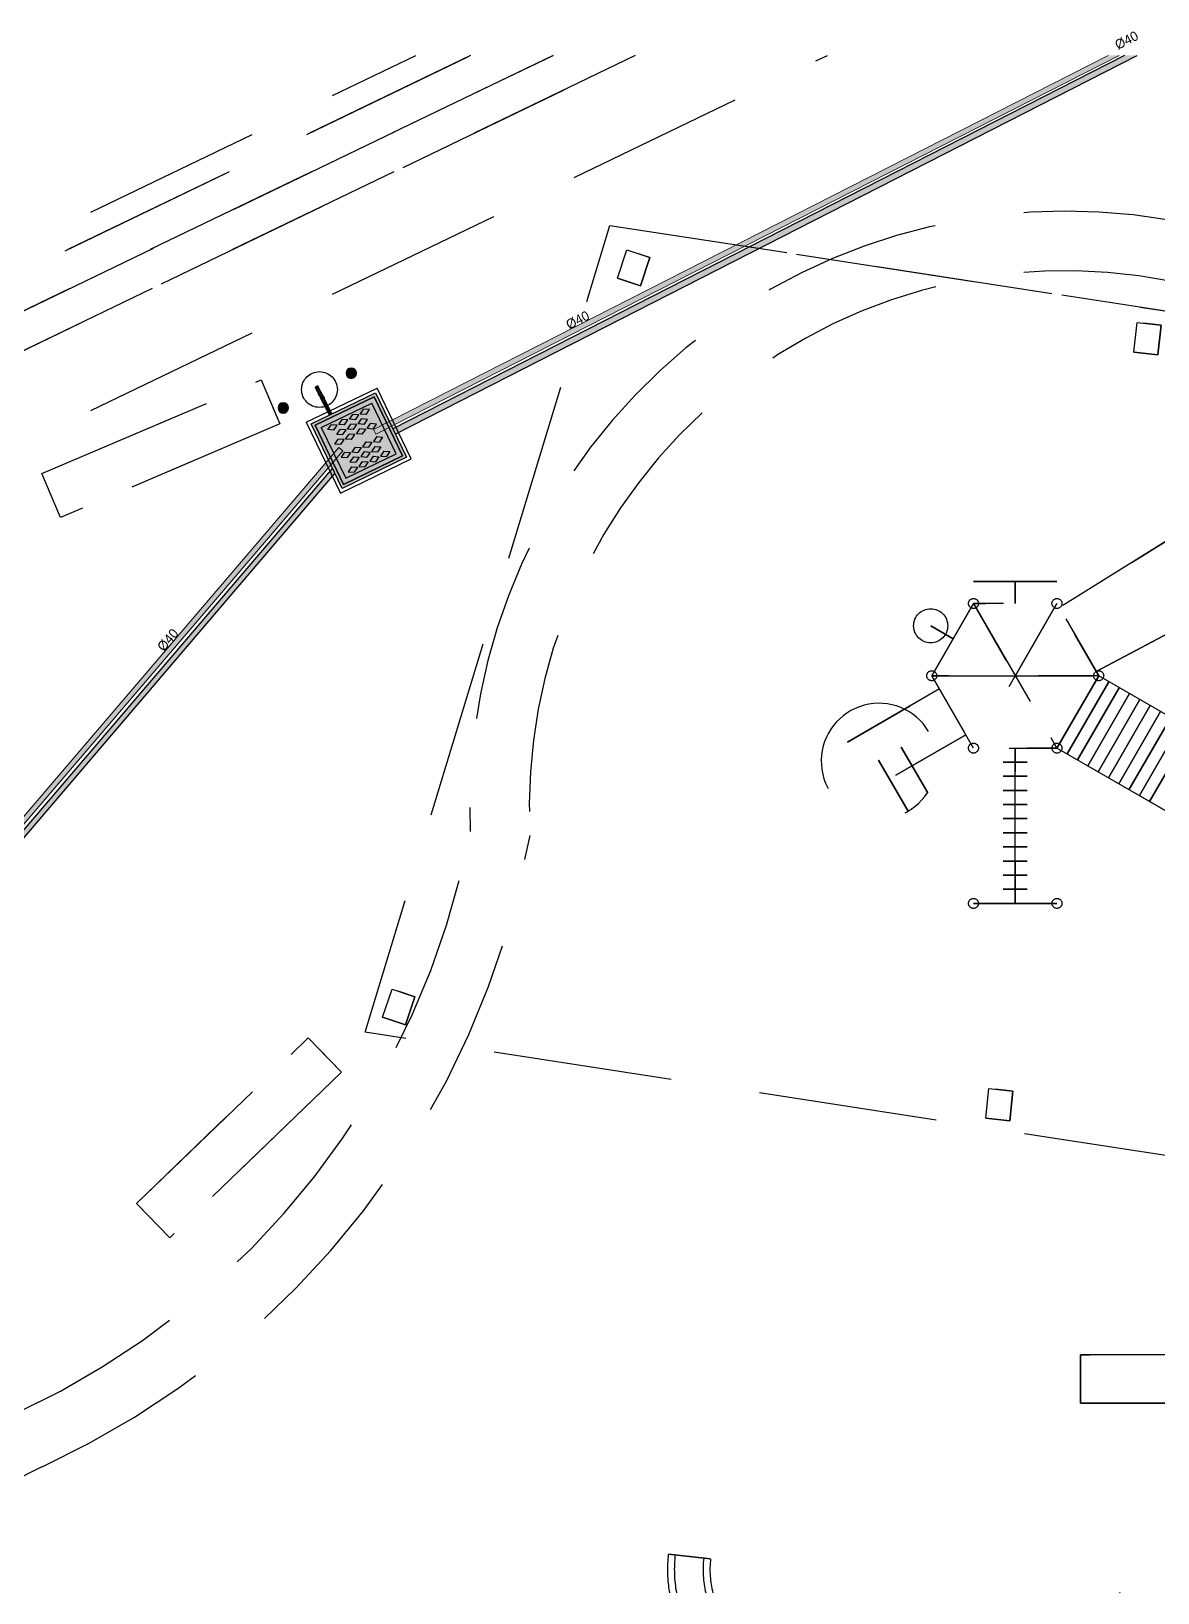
# Model space of a CAD drawing. Header units: metres. Extents: x 4 to 129, y -16 to 26.
# Drawn here: x 39.99 to 49.43, y 12.9 to 26 of the extents above; entities that cross this region are included whole.
import ezdxf

# ---------------------------------------------------------------- set-up
doc = ezdxf.new("R2010")
doc.units = ezdxf.units.M
doc.linetypes.add('IMPORT-_Tracejado pequeno', pattern=[2.25, 1.5, -0.75])
doc.linetypes.add('IMPORT-DASHED2 _4_', pattern=[0.375, 0.25, -0.125])
for name, color, linetype, lineweight in [('A-ANNO-NOTE', 7, 'Continuous', 9), ('Dispositivos elétricos', 7, 'Continuous', 70), ('E-POWR-CNDT', 7, 'Continuous', 30), ('E-POWR-CNDT-IDEN', 7, 'Continuous', 9), ('KIRYA - MOBILIÁRIO', 7, 'Continuous', 9), ('KIRYA - PAREDE', 7, 'Continuous', 50), ('KIRYA - PAREDE VISTA', 7, 'Continuous', 20), ('KIRYA - PISO', 7, 'Continuous', 9), ('KIRYA - PROJEÇÃO', 7, 'IMPORT-DASHED2 _4_', 9)]:
    doc.layers.add(name, color=color, linetype=linetype, lineweight=lineweight)
doc.layers.add('Base Revit Coremas_dwg', color=7, linetype='Continuous', lineweight=9, true_color=0x767676)
doc.styles.add('Century Gothic_3', font='GOTHIC.TTF', dxfattribs={"height": 0.08})

# ---------------------------------------------------------------- blocks, each defined once
blk = doc.blocks.new('Caixa de Passagem no Passeio - Caixa de Passagem no Passeio 2-8198666-PLANTA BAIXA - TÉRREO')
at = {"layer": 'Dispositivos elétricos', "lineweight": 30, "true_color": 0x82482d}
h = blk.add_hatch(color=27, dxfattribs=at)
h.paths.add_polyline_path([(-0.3, -0.3), (0.3, -0.3), (0.3, -0.01), (0.275, -0.01), (0.275, -0.275), (-0.275, -0.275), (-0.275, -0.069), (-0.3, -0.08), (-0.3, -0.294)])
h.paths.add_polyline_path([(-0.3, -0.034), (-0.275, -0.023), (-0.275, 0.275), (0.275, 0.275), (0.275, 0.032), (0.3, 0.032), (0.3, 0.3), (-0.3, 0.3), (-0.3, 0.011)])
at = {"layer": 'Dispositivos elétricos', "lineweight": 30, "true_color": 0x5a6266}
h = blk.add_hatch(color=251, dxfattribs=at)
h.paths.add_polyline_path([(-0.275, -0.275), (0.275, -0.275), (0.275, -0.01), (0.153, -0.013), (0.152, 0.029), (0.275, 0.032), (0.275, 0.275), (-0.275, 0.275), (-0.275, -0.023), (-0.176, 0.02), (-0.159, -0.018), (-0.275, -0.069), (-0.275, -0.194)])
h.paths.add_polyline_path([(0.156, -0.04), (0.156, -0.04), (0.159, -0.04)])
at = {"layer": 'Dispositivos elétricos', "color": 253, "lineweight": 30, "true_color": 0xababab}
for p, q in [((-0.3, -0.3), (-0.3, 0.3)), ((-0.3, 0.3), (0.3, 0.3)), ((-0.275, -0.275), (-0.275, 0.275)), ((-0.275, 0.275), (0.275, 0.275)), ((-0.275, 0.275), (-0.275, -0.275)), ((0.275, 0.275), (-0.275, 0.275)), ((0.275, 0.275), (0.275, -0.275)), ((0.275, -0.275), (0.275, 0.275)), ((0.3, 0.3), (0.3, -0.3)), ((0.3, -0.3), (-0.3, -0.3)), ((0.275, -0.275), (-0.275, -0.275)), ((-0.275, -0.275), (0.275, -0.275))]:
    blk.add_line(p, q, dxfattribs=at)
blk = doc.blocks.new('PVC Corrugado Amarelo_Caixa de Octogonal 4x4 - PVC Corrugado Amarelo_Caixa de Octogonal 4x4-2829200-PLANTA BAIXA - TÉRREO')
at = {"layer": 'Dispositivos elétricos', "lineweight": 30, "true_color": 0xffff00}
h = blk.add_hatch(color=2, dxfattribs=at)
h.paths.add_polyline_path([(0, -0.043), (0.012, -0.042), (0.022, -0.038), (0.031, -0.031), (0.038, -0.022), (0.042, -0.009), (0.044, 0), (0.042, 0.011), (0.038, 0.022), (0.031, 0.031), (0.022, 0.038), (0.009, 0.042), (0, 0.044), (-0.012, 0.042), (-0.022, 0.038), (-0.031, 0.031), (-0.038, 0.022), (-0.042, 0.011), (-0.043, 0), (-0.042, -0.012), (-0.038, -0.022), (-0.031, -0.031), (-0.022, -0.038), (-0.011, -0.042), (-0.003, -0.043)])
h.paths.add_polyline_path([(0.003, -0.036), (-0.015, -0.035), (-0.036, -0.014), (-0.035, 0.015), (-0.015, 0.036), (0.015, 0.036), (0.036, 0.015), (0.036, -0.015), (0.014, -0.036), (0.006, -0.036)])
blk.add_hatch(color=2, dxfattribs=at).paths.add_polyline_path([(0.015, -0.036), (0.036, -0.015), (0.036, 0.015), (0.015, 0.036), (-0.015, 0.036), (-0.036, 0.015), (-0.036, -0.015), (-0.015, -0.036)])
at = {"layer": 'Dispositivos elétricos', "color": 253, "lineweight": 30, "true_color": 0xababab}
for p, q in [((-0.015, 0.036), (-0.036, 0.015)), ((-0.036, 0.015), (-0.036, -0.015)), ((0.015, 0.036), (-0.015, 0.036)), ((0.036, 0.015), (0.015, 0.036)), ((0.036, -0.015), (0.036, 0.015)), ((-0.036, -0.015), (-0.015, -0.036)), ((-0.015, -0.036), (0.015, -0.036)), ((0.015, -0.036), (0.036, -0.015))]:
    blk.add_line(p, q, dxfattribs=at)
for start, end in [(360, 180), (180, 360)]:
    blk.add_arc((0, 0), 0.0435, start, end, dxfattribs=at)
blk = doc.blocks.new('ELE_PRAÇA_COREMAS_rvt-1-PLANTA BAIXA - TÉRREO')
at = {"layer": 'E-POWR-CNDT', "lineweight": 5, "true_color": 0xbcbcbc}
for points in [[(29.72, 22.64), (35.899, 25.794), (35.846, 25.794), (29.71, 22.662), (29.717, 22.646)], [(29.73, 22.619), (35.95, 25.794), (35.899, 25.794), (29.72, 22.64), (29.73, 22.62)], [(22.634, 14.608), (29.213, 22.31), (29.202, 22.333), (22.623, 14.631), (22.631, 14.614)], [(22.645, 14.585), (29.224, 22.287), (29.213, 22.31), (22.634, 14.608), (22.645, 14.586)]]:
    blk.add_hatch(color=9, dxfattribs=at).paths.add_polyline_path(points)
at = {"layer": 'E-POWR-CNDT', "lineweight": 5, "true_color": 0xffd4ab}
for points in [[(29.095, 22.951), (29.1, 22.952), (29.101, 22.953), (29.069, 23.017), (29.057, 23.012), (29.069, 22.99), (29.077, 22.974), (29.082, 22.964), (29.087, 22.955), (29.091, 22.952), (29.093, 22.952)], [(29.059, 23.012), (29.069, 23.017), (29.068, 23.018), (29.058, 23.013)], [(29.069, 23.017), (29.078, 23.022), (29.078, 23.023), (29.068, 23.018)], [(29.101, 22.953), (29.104, 22.955), (29.107, 22.958), (29.108, 22.962), (29.108, 22.965), (29.108, 22.966), (29.106, 22.972), (29.1, 22.983), (29.079, 23.023), (29.069, 23.017), (29.101, 22.955)], [(29.112, 22.905), (29.123, 22.91), (29.101, 22.953), (29.098, 22.952), (29.094, 22.952), (29.091, 22.952), (29.087, 22.955), (29.087, 22.955), (29.092, 22.945), (29.102, 22.924), (29.112, 22.905)], [(29.123, 22.91), (29.134, 22.916), (29.108, 22.966), (29.108, 22.962), (29.107, 22.958), (29.106, 22.957), (29.103, 22.953), (29.101, 22.953), (29.123, 22.911)], [(29.124, 22.91), (29.133, 22.914), (29.133, 22.915), (29.123, 22.91)], [(29.188, 22.783), (29.199, 22.788), (29.134, 22.915), (29.124, 22.91), (29.146, 22.865)], [(29.177, 22.778), (29.188, 22.783), (29.123, 22.909), (29.112, 22.904), (29.146, 22.837)], [(29.114, 22.905), (29.124, 22.91), (29.123, 22.91), (29.113, 22.905)]]:
    blk.add_hatch(color=41, dxfattribs=at).paths.add_polyline_path(points)
at = {"layer": 'A-ANNO-NOTE', "color": 253, "lineweight": 25, "true_color": 0xababab}
for p, q in [((28.983, 22.718), (29.578, 23.004)), ((29.864, 22.41), (29.578, 23.004)), ((29.109, 22.674), (29.534, 22.878)), ((29.345, 22.743), (29.373, 22.784)), ((29.423, 22.78), (29.373, 22.784)), ((29.435, 22.786), (29.463, 22.827)), ((29.485, 22.782), (29.435, 22.786)), ((29.513, 22.824), (29.463, 22.827)), ((29.485, 22.782), (29.513, 22.824)), ((29.738, 22.454), (29.534, 22.878)), ((28.983, 22.718), (29.27, 22.123)), ((29.109, 22.674), (29.314, 22.249)), ((29.165, 22.656), (29.193, 22.697)), ((29.215, 22.652), (29.165, 22.656)), ((29.243, 22.693), (29.193, 22.697)), ((29.215, 22.652), (29.243, 22.693)), ((29.239, 22.616), (29.267, 22.657)), ((29.255, 22.699), (29.283, 22.741)), ((29.305, 22.696), (29.255, 22.699)), ((29.317, 22.654), (29.267, 22.657)), ((29.333, 22.737), (29.283, 22.741)), ((29.288, 22.612), (29.317, 22.654)), ((29.305, 22.696), (29.333, 22.737)), ((29.329, 22.66), (29.357, 22.701)), ((29.379, 22.656), (29.329, 22.66)), ((29.395, 22.739), (29.345, 22.743)), ((29.407, 22.698), (29.357, 22.701)), ((29.379, 22.656), (29.407, 22.698)), ((29.395, 22.739), (29.423, 22.78)), ((29.404, 22.621), (29.432, 22.662)), ((29.419, 22.703), (29.447, 22.745)), ((29.469, 22.7), (29.419, 22.703)), ((29.482, 22.658), (29.432, 22.662)), ((29.497, 22.741), (29.447, 22.745)), ((29.453, 22.617), (29.482, 22.658)), ((29.469, 22.7), (29.497, 22.741)), ((29.494, 22.664), (29.522, 22.706)), ((29.543, 22.661), (29.494, 22.664)), ((29.572, 22.702), (29.522, 22.706)), ((29.543, 22.661), (29.572, 22.702)), ((29.223, 22.534), (29.252, 22.575)), ((29.273, 22.53), (29.223, 22.534)), ((29.288, 22.612), (29.239, 22.616)), ((29.301, 22.572), (29.252, 22.575)), ((29.273, 22.53), (29.301, 22.572)), ((29.313, 22.577), (29.342, 22.619)), ((29.363, 22.574), (29.313, 22.577)), ((29.391, 22.615), (29.342, 22.619)), ((29.363, 22.574), (29.391, 22.615)), ((29.453, 22.617), (29.404, 22.621)), ((29.484, 22.554), (29.456, 22.512)), ((29.484, 22.554), (29.534, 22.55)), ((29.534, 22.55), (29.506, 22.508)), ((29.574, 22.597), (29.546, 22.556)), ((29.546, 22.556), (29.596, 22.552)), ((29.574, 22.597), (29.624, 22.593)), ((29.624, 22.593), (29.596, 22.552)), ((29.27, 22.123), (29.864, 22.41)), ((29.304, 22.467), (29.276, 22.425)), ((29.276, 22.425), (29.326, 22.422)), ((29.304, 22.467), (29.354, 22.463)), ((29.314, 22.249), (29.738, 22.454)), ((29.354, 22.463), (29.326, 22.422)), ((29.378, 22.427), (29.349, 22.386)), ((29.394, 22.51), (29.366, 22.469)), ((29.366, 22.469), (29.416, 22.465)), ((29.378, 22.427), (29.428, 22.424)), ((29.394, 22.51), (29.444, 22.506)), ((29.428, 22.424), (29.399, 22.382)), ((29.444, 22.506), (29.416, 22.465)), ((29.468, 22.471), (29.44, 22.43)), ((29.44, 22.43), (29.49, 22.426)), ((29.456, 22.512), (29.506, 22.508)), ((29.468, 22.471), (29.518, 22.467)), ((29.518, 22.467), (29.49, 22.426)), ((29.543, 22.432), (29.515, 22.39)), ((29.558, 22.515), (29.53, 22.473)), ((29.53, 22.473), (29.58, 22.469)), ((29.543, 22.432), (29.593, 22.428)), ((29.558, 22.515), (29.608, 22.511)), ((29.593, 22.428), (29.565, 22.387)), ((29.608, 22.511), (29.58, 22.469)), ((29.633, 22.475), (29.605, 22.434)), ((29.605, 22.434), (29.655, 22.43)), ((29.633, 22.475), (29.683, 22.471)), ((29.683, 22.471), (29.655, 22.43)), ((29.363, 22.345), (29.335, 22.303)), ((29.335, 22.303), (29.384, 22.3)), ((29.349, 22.386), (29.399, 22.382)), ((29.363, 22.345), (29.413, 22.341)), ((29.413, 22.341), (29.384, 22.3)), ((29.453, 22.388), (29.425, 22.347)), ((29.425, 22.347), (29.475, 22.343)), ((29.453, 22.388), (29.503, 22.385)), ((29.503, 22.385), (29.475, 22.343)), ((29.515, 22.39), (29.565, 22.387))]:
    blk.add_line(p, q, dxfattribs=at)
at = {"layer": 'E-POWR-CNDT', "color": 21, "true_color": 0xffabab}
for p, q in [((35.846, 25.794), (29.71, 22.662)), ((29.73, 22.619), (35.951, 25.794)), ((29.202, 22.333), (22.623, 14.631)), ((22.645, 14.585), (29.224, 22.287))]:
    blk.add_line(p, q, dxfattribs=at)
at = {"layer": 'E-POWR-CNDT', "color": 253, "true_color": 0xababab}
for p, q in [((29.068, 23.018), (29.057, 23.013)), ((29.057, 23.013), (29.057, 23.012)), ((29.079, 23.024), (29.068, 23.018)), ((29.08, 23.023), (29.079, 23.024)), ((29.135, 22.915), (29.134, 22.916)), ((29.199, 22.788), (29.135, 22.915)), ((29.112, 22.905), (29.112, 22.904)), ((29.112, 22.904), (29.177, 22.778))]:
    blk.add_line(p, q, dxfattribs=at)
at = {"layer": 'E-POWR-CNDT', "color": 253, "true_color": 0xababab, "flags": 128}
for points in [[(29.057, 23.012), (29.067, 22.992), (29.076, 22.975), (29.082, 22.964), (29.085, 22.958), (29.085, 22.958)], [(29.107, 22.97), (29.105, 22.973), (29.1, 22.984), (29.092, 22.999), (29.082, 23.018), (29.08, 23.023)], [(29.112, 22.905), (29.102, 22.924), (29.093, 22.941), (29.087, 22.953), (29.085, 22.958), (29.085, 22.958)], [(29.107, 22.97), (29.109, 22.966), (29.114, 22.955), (29.122, 22.94), (29.132, 22.921), (29.134, 22.916)]]:
    blk.add_lwpolyline(points, dxfattribs=at)
at = {"layer": 'Dispositivos elétricos', "color": 253, "lineweight": 30, "true_color": 0xababab}
for p in [(29.361, 23.129), (28.79, 22.838)]:
    blk.add_blockref('PVC Corrugado Amarelo_Caixa de Octogonal 4x4 - PVC Corrugado Amarelo_Caixa de Octogonal 4x4-2829200-PLANTA BAIXA - TÉRREO', p, dxfattribs=at)
at = {"layer": 'Dispositivos elétricos', "color": 253, "lineweight": 30, "true_color": 0xababab, "rotation": 25.7481327013878}
blk.add_blockref('Caixa de Passagem no Passeio - Caixa de Passagem no Passeio 2-8198666-PLANTA BAIXA - TÉRREO', (29.424, 22.564), dxfattribs=at)
blk = doc.blocks.new('Base Revit Coremas_dwg-8208185-PLANTA BAIXA - TÉRREO')
at = {"layer": 'KIRYA - MOBILIÁRIO', "color": 254, "linetype": 'IMPORT-_Tracejado pequeno', "lineweight": 30, "true_color": 0xe3e3e3}
for p, q in [((35.609, 20.629), (36.49, 21.097)), ((36.49, 21.097), (35.609, 20.629)), ((35.476, 14.493), (36.49, 14.493))]:
    blk.add_line(p, q, dxfattribs=at)
at = {"layer": 'KIRYA - MOBILIÁRIO', "color": 254, "linetype": 'IMPORT-_Tracejado pequeno', "lineweight": 30, "true_color": 0xe3e3e3, "flags": 128}
for points in [[(36.49, 21.526), (36.329, 21.804), (35.3, 21.162), (36.329, 21.804)], [(35.279, 21.383), (34.579, 21.383)], [(34.929, 21.198), (34.929, 21.383)], [(34.579, 19.985), (34.229, 20.592), (34.579, 21.198), (35.279, 21.198), (35.629, 20.592), (35.279, 19.985), (34.579, 19.985), (35.279, 19.985), (35.629, 20.592), (35.279, 21.198), (34.579, 21.198), (34.229, 20.592), (34.579, 19.985), (35.279, 21.198)], [(36.49, 19.291), (36.488, 19.287), (35.279, 19.985), (34.579, 21.198), (35.279, 19.985), (36.488, 19.287)], [(34.408, 20.902), (34.22, 21.011)], [(36.49, 20.095), (35.629, 20.592), (34.229, 20.592), (35.629, 20.592)], [(34.293, 20.481), (33.521, 20.035)], [(35.715, 20.542), (35.365, 19.936)], [(35.802, 20.492), (35.452, 19.886)], [(35.888, 20.442), (35.538, 19.836)], [(35.974, 20.392), (35.624, 19.786)], [(36.061, 20.342), (35.711, 19.736)], [(36.147, 20.293), (35.797, 19.686)], [(36.233, 20.243), (35.883, 19.636)], [(36.32, 20.193), (35.97, 19.587)], [(34.515, 20.097), (33.928, 19.758)], [(36.406, 20.143), (36.056, 19.537)], [(34.195, 19.609), (33.973, 19.993)], [(34.929, 18.683), (34.929, 19.985)], [(34.03, 19.456), (33.783, 19.883)], [(35.03, 19.867), (34.828, 19.867)], [(35.03, 19.749), (34.828, 19.749)], [(35.03, 19.63), (34.828, 19.63)], [(35.03, 19.512), (34.828, 19.512)], [(35.03, 19.394), (34.828, 19.394)], [(35.03, 19.275), (34.828, 19.275)], [(35.03, 19.157), (34.828, 19.157)], [(35.03, 19.038), (34.828, 19.038)], [(35.03, 18.92), (34.828, 18.92)], [(35.03, 18.802), (34.828, 18.802)], [(35.279, 18.683), (34.579, 18.683)], [(32.02, 13.227), (32.373, 13.186)]]:
    blk.add_lwpolyline(points, close=True, dxfattribs=at)
for points in [[(36.49, 14.493), (35.476, 14.493), (35.476, 14.898), (36.49, 14.898)], [(36.49, 14.898), (35.476, 14.898), (35.476, 14.493)], [(35.804, 12.903), (35.805, 12.904), (35.808, 12.903)], [(35.808, 12.903), (35.805, 12.904), (35.804, 12.903)]]:
    blk.add_lwpolyline(points, dxfattribs=at)
at = {"layer": 'KIRYA - MOBILIÁRIO', "color": 254, "linetype": 'IMPORT-_Tracejado pequeno', "lineweight": 30, "true_color": 0xe3e3e3}
for centre, radius in [((34.579, 21.198), 0.0418), ((34.579, 21.198), 0.0418), ((35.279, 21.198), 0.0418), ((35.279, 21.198), 0.0418), ((34.22, 21.011), 0.143), ((34.22, 21.011), 0.143), ((34.229, 20.592), 0.0418), ((34.229, 20.592), 0.0418), ((35.629, 20.592), 0.0418), ((35.629, 20.592), 0.0418), ((34.579, 19.985), 0.0418), ((34.579, 19.985), 0.0418), ((35.279, 19.985), 0.0418), ((35.279, 19.985), 0.0418), ((34.579, 18.683), 0.0418), ((34.579, 18.683), 0.0418), ((35.279, 18.683), 0.0418), ((35.279, 18.683), 0.0418)]:
    blk.add_circle(centre, radius, dxfattribs=at)
for centre, radius, start, end in [((33.787, 19.876), 0.485, 30.9789, 326.896), ((33.787, 19.876), 0.485, 30.9789, 326.896), ((33.131, 13.096), 1.119, 173.2763, 189.9683), ((33.131, 13.096), 1.119, 173.2763, 189.9683), ((33.131, 13.096), 1.061, 173.2763, 190.5103), ((33.131, 13.096), 1.061, 173.2763, 190.5103), ((33.131, 13.096), 0.82, 173.2763, 193.6603), ((33.131, 13.096), 0.82, 173.2763, 193.6603), ((33.131, 13.096), 0.762, 173.2763, 194.7256), ((33.131, 13.096), 0.762, 173.2763, 194.7256)]:
    blk.add_arc(centre, radius, start, end, dxfattribs=at)
at = {"layer": 'KIRYA - PAREDE', "color": 254, "linetype": 'IMPORT-_Tracejado pequeno', "lineweight": 30, "true_color": 0xe3e3e3, "flags": 128}
for points in [[(31.594, 23.925), (31.672, 24.162), (31.864, 24.099), (31.786, 23.862), (31.594, 23.925), (31.786, 23.862), (31.864, 24.099), (31.672, 24.162)], [(35.925, 23.305), (35.951, 23.553), (36.152, 23.532), (36.126, 23.284), (35.925, 23.305), (36.126, 23.284), (36.152, 23.532), (35.951, 23.553)], [(29.624, 17.728), (29.703, 17.964), (29.894, 17.901), (29.816, 17.664), (29.624, 17.728), (29.816, 17.664), (29.894, 17.901), (29.703, 17.964)], [(34.683, 16.881), (34.708, 17.13), (34.909, 17.109), (34.883, 16.861), (34.683, 16.881), (34.883, 16.861), (34.909, 17.109), (34.708, 17.13)]]:
    blk.add_lwpolyline(points, close=True, dxfattribs=at)
at = {"layer": 'KIRYA - PAREDE', "color": 254, "linetype": 'IMPORT-_Tracejado pequeno', "lineweight": 30, "true_color": 0xe3e3e3}
blk.add_circle((29.094, 22.992), 0.15, dxfattribs=at)
blk.add_circle((29.094, 22.992), 0.15, dxfattribs=at)
at = {"layer": 'KIRYA - PAREDE VISTA', "color": 254, "linetype": 'IMPORT-_Tracejado pequeno', "lineweight": 30, "true_color": 0xe3e3e3, "flags": 128}
for points in [[(26.766, 22.287), (28.605, 23.072), (28.762, 22.704), (26.923, 21.919), (26.766, 22.287), (28.605, 23.072), (28.762, 22.704), (26.923, 21.919)], [(29.278, 17.267), (27.838, 15.879), (27.56, 16.167), (29, 17.555), (29.278, 17.267), (27.838, 15.879), (27.56, 16.167), (29, 17.555)]]:
    blk.add_lwpolyline(points, close=True, dxfattribs=at)
at = {"layer": 'KIRYA - PISO', "color": 254, "linetype": 'IMPORT-_Tracejado pequeno', "lineweight": 30, "true_color": 0xe3e3e3}
for p, q in [((12.991, 17.639), (29.902, 25.794)), ((12.991, 17.639), (29.902, 25.794)), ((12.991, 15.973), (33.354, 25.794)), ((12.991, 15.973), (33.354, 25.794))]:
    blk.add_line(p, q, dxfattribs=at)
at = {"layer": 'KIRYA - PISO', "color": 254, "linetype": 'IMPORT-_Tracejado pequeno', "lineweight": 30, "true_color": 0xe3e3e3, "flags": 128}
for points in [[(30.362, 25.794), (17.515, 19.599)], [(31.053, 25.794), (17.556, 19.285)], [(31.743, 25.794), (17.596, 18.971)]]:
    blk.add_lwpolyline(points, close=True, dxfattribs=at)
at = {"layer": 'KIRYA - PISO', "color": 254, "linetype": 'IMPORT-_Tracejado pequeno', "lineweight": 30, "true_color": 0xe3e3e3}
for centre, radius, start, end in [((35.353, 19.488), 5, 76.8583, 182.2996), ((35.353, 19.488), 5, 76.8583, 182.2996), ((35.353, 19.488), 5, 76.8583, 182.2996), ((35.353, 19.488), 5, 76.8583, 182.2996), ((35.353, 19.488), 4.5, 75.3674, 182.9888), ((35.353, 19.488), 4.5, 75.3674, 182.9888), ((23.738, 20.529), 6.735, 294.7391, 349.3771), ((23.738, 20.529), 6.735, 294.7391, 349.3771), ((23.738, 20.529), 7.235, 294.7529, 349.8454), ((23.738, 20.529), 7.235, 294.7529, 349.8454), ((28.254, 10.79), 3.5, 115.1457, 142.8595), ((28.254, 10.79), 3.5, 115.1457, 142.8595)]:
    blk.add_arc(centre, radius, start, end, dxfattribs=at)
at = {"layer": 'KIRYA - PROJEÇÃO', "color": 254, "linetype": 'IMPORT-_Tracejado pequeno', "lineweight": 30, "true_color": 0xe3e3e3}
blk.add_line((31.53, 24.368), (36.49, 23.605), dxfattribs=at)
at = {"layer": 'KIRYA - PROJEÇÃO', "color": 254, "linetype": 'IMPORT-_Tracejado pequeno', "lineweight": 30, "true_color": 0xe3e3e3, "flags": 128}
for points in [[(36.49, 16.523), (29.477, 17.602), (31.53, 24.368), (36.49, 23.605)], [(36.49, 16.523), (29.477, 17.602), (31.53, 24.368)]]:
    blk.add_lwpolyline(points, dxfattribs=at)

msp = doc.modelspace()

# ---------------------------------------------------------------- hatches: boundary and pattern name
at = {"layer": 'E-POWR-CNDT', "lineweight": 5, "true_color": 0x353535}
for points in [[(42.868, 22.637), (49.064, 25.794), (49.018, 25.794), (42.858, 22.656), (42.865, 22.642)], [(42.877, 22.618), (49.11, 25.794), (49.064, 25.794), (42.868, 22.637), (42.877, 22.619)], [(35.843, 14.608), (42.583, 22.492), (42.567, 22.505), (35.827, 14.621), (35.839, 14.611)], [(35.859, 14.594), (42.599, 22.478), (42.583, 22.492), (35.843, 14.608), (35.859, 14.594)]]:
    msp.add_hatch(color=250, dxfattribs=at).paths.add_polyline_path(points)

# ---------------------------------------------------------------- linework, layer by layer
at = {"layer": 'E-POWR-CNDT', "lineweight": 9}
for p, q in [((49.018, 25.794), (42.858, 22.656)), ((42.877, 22.618), (49.111, 25.794)), ((42.858, 22.656), (42.877, 22.618)), ((42.567, 22.505), (35.827, 14.621)), ((35.859, 14.594), (42.599, 22.478)), ((42.599, 22.478), (42.567, 22.505))]:
    msp.add_line(p, q, dxfattribs=at)

# ---------------------------------------------------------------- block references
at = {"lineweight": 5}
msp.add_blockref('ELE_PRAÇA_COREMAS_rvt-1-PLANTA BAIXA - TÉRREO', (13.31, 0), dxfattribs=at)
at = {"layer": 'Base Revit Coremas_dwg', "color": 254, "linetype": 'IMPORT-_Tracejado pequeno', "lineweight": 30, "true_color": 0xe3e3e3}
msp.add_blockref('Base Revit Coremas_dwg-8208185-PLANTA BAIXA - TÉRREO', (13.31, 0), dxfattribs=at)

# ---------------------------------------------------------------- texts
at = {"layer": 'E-POWR-CNDT-IDEN', "char_height": 0.08, "width": 0.27257, "attachment_point": 1, "style": 'Century Gothic_3'}
for insert, rotation in [((49.064, 25.911), 27), ((44.461, 23.565), 27), ((41.036, 20.842), 49.4759)]:
    msp.add_mtext('Ø40', dxfattribs=dict(at, insert=insert, rotation=rotation))

doc.saveas('drawing.dxf')
